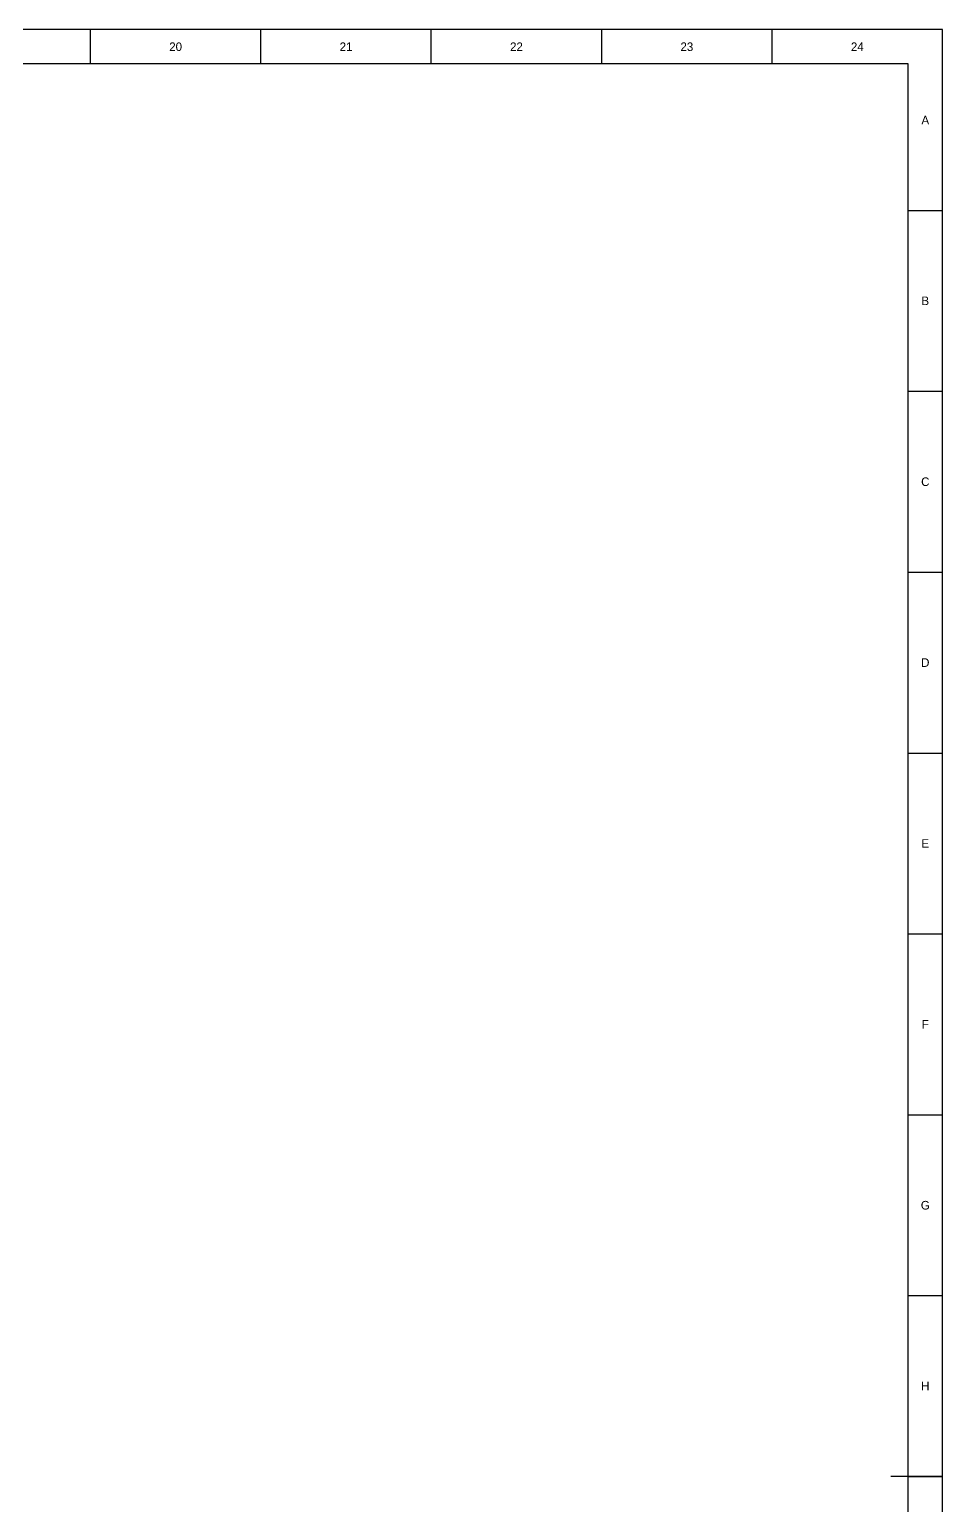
# Model space of a CAD drawing. Extents: x 0 to 2378, y 0 to 1682.
# Drawn here: x 1847 to 2378, y 824 to 1682 of the extents above; entities that cross this region are included whole.
import ezdxf
from ezdxf.enums import TextEntityAlignment as Align

# ---------------------------------------------------------------- set-up
doc = ezdxf.new("R2010")
doc.units = 0
for name, color, linetype in [('FINA', 7, 'CONTINUOUS'), ('NORMA', 7, 'CONTINUOUS'), ('TEXTO', 7, 'CONTINUOUS')]:
    doc.layers.add(name, color=color, linetype=linetype)

msp = doc.modelspace()

# ---------------------------------------------------------------- linework, layer by layer
at = {"layer": 'FINA'}
for p, q in [((2378, 1682), (0, 1682)), ((1882.5833, 1662), (1882.5833, 1682)), ((1981.6667, 1662), (1981.6667, 1682)), ((2080.75, 1662), (2080.75, 1682)), ((2179.8333, 1662), (2179.8333, 1682)), ((2278.9167, 1662), (2278.9167, 1682)), ((2378, 0), (2378, 1682)), ((2358, 1576.875), (2378, 1576.875)), ((2358, 1471.75), (2378, 1471.75)), ((2358, 1366.625), (2378, 1366.625)), ((2358, 1261.5), (2378, 1261.5)), ((2358, 1156.375), (2378, 1156.375)), ((2358, 1051.25), (2378, 1051.25)), ((2358, 946.125), (2378, 946.125)), ((2358, 841), (2378, 841))]:
    msp.add_line(p, q, dxfattribs=at)
at = {"layer": 'NORMA'}
for p, q in [((2358, 1662), (40, 1662)), ((2358, 20), (2358, 1662)), ((2378, 841), (2348, 841))]:
    msp.add_line(p, q, dxfattribs=at)

# ---------------------------------------------------------------- texts
at = {"layer": 'TEXTO'}
for s, p in [('20', (1932.125, 1672)), ('21', (2031.2083, 1672)), ('22', (2130.2917, 1672)), ('23', (2229.375, 1672)), ('24', (2328.4583, 1672)), ('A', (2368, 1629.4375)), ('B', (2368, 1524.3125)), ('C', (2368, 1419.1875)), ('D', (2368, 1314.0625)), ('E', (2368, 1208.9375)), ('F', (2368, 1103.8125)), ('G', (2368, 998.6875)), ('H', (2368, 893.5625))]:
    msp.add_text(s, height=5, dxfattribs=at).set_placement(p, align=Align.MIDDLE_CENTER)

doc.saveas('drawing.dxf')
